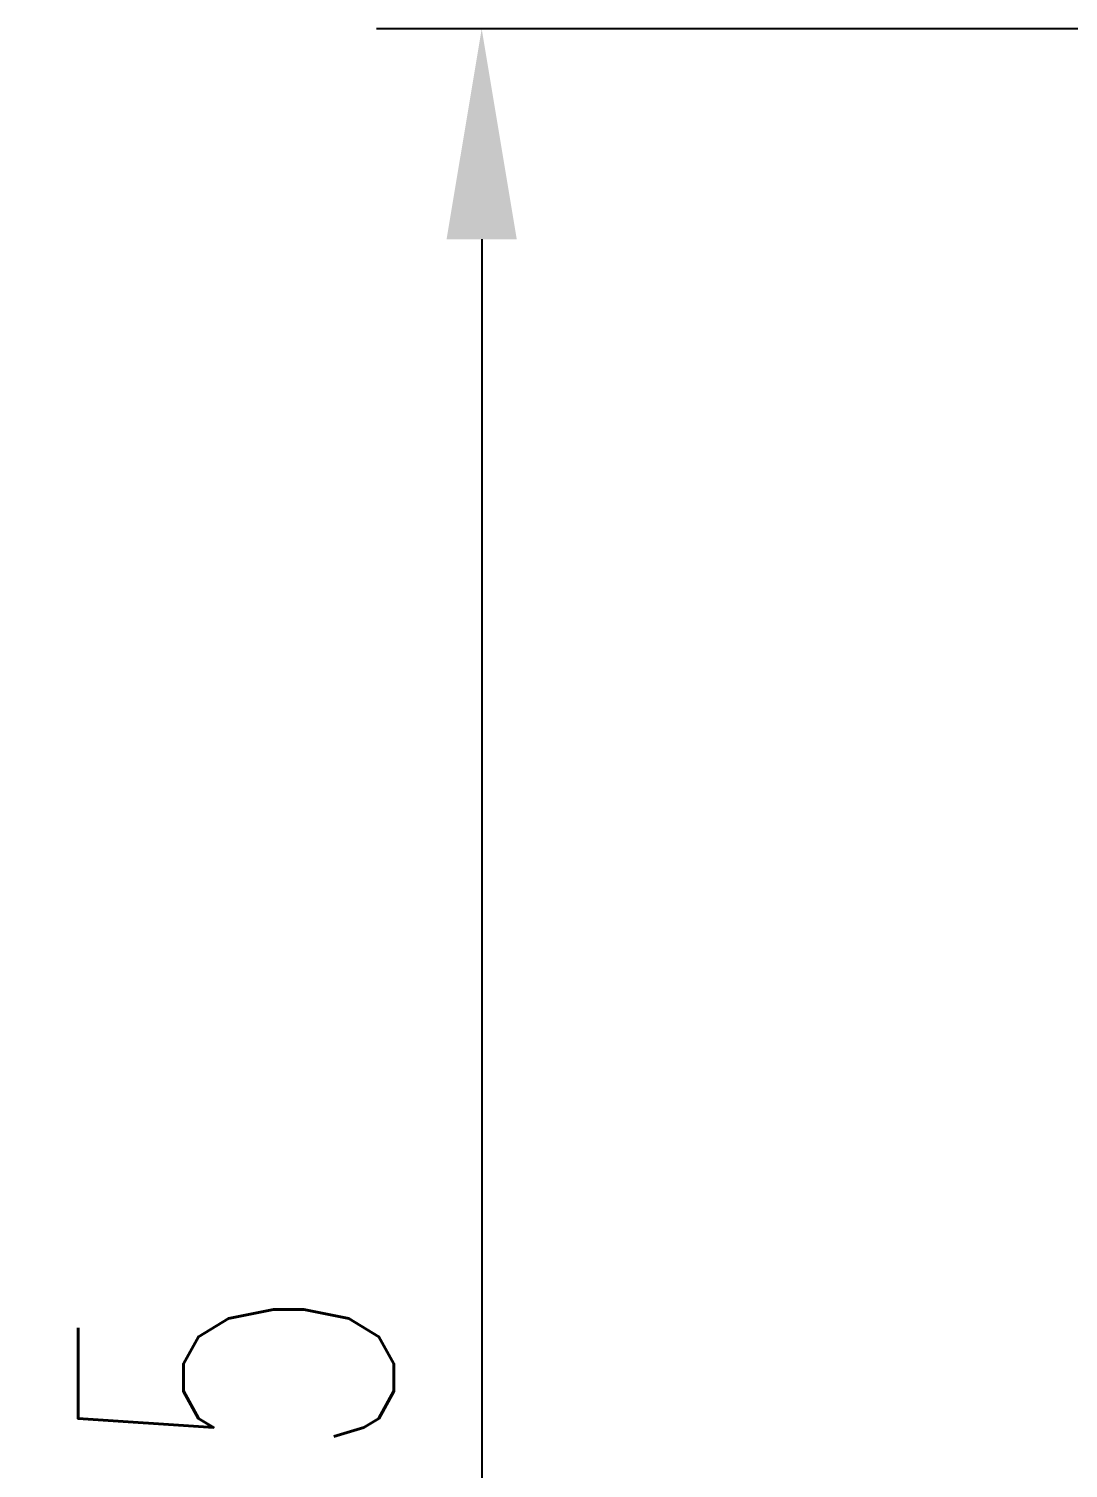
# Model space of a CAD drawing. Extents: x 4438 to 384502, y -178203 to -21188.
# Drawn here: x 381625.8 to 381773.9, y -173470.5 to -173265.3 of the extents above; entities that cross this region are included whole.
import ezdxf

# ---------------------------------------------------------------- set-up
doc = ezdxf.new("R2010")
doc.units = 0
doc.header["$LTSCALE"] = 8
doc.header["$MEASUREMENT"] = 0
doc.layers.get('0').update_dxf_attribs({"linetype": 'CONTINUOUS'})
doc.layers.get('DEFPOINTS').update_dxf_attribs({"linetype": 'CONTINUOUS'})
doc.styles.add('DFT', font='simplex', dxfattribs={"width": 0.67, "bigfont": 'dft'})
doc.dimstyles.new('INTE$0', dxfattribs={"dimscale": 5, "dimtxt": 4, "dimasz": 3, "dimexe": 3, "dimexo": 0, "dimgap": 1, "dimtad": 1, "dimdec": 3, "dimdsep": 46, "dimtxsty": 'DFT', "dimcen": 0, "dimclrd": 3, "dimclre": 3, "dimclrt": 6, "dimadec": 0, "dimazin": 0, "dimtfac": 1, "dimtdec": 3, "dimtix": 1, "dimtmove": 1, "dimatfit": 0, "dimfxl": 1, "dimtolj": 1, "dimtzin": 0, "dimarcsym": 0})

# ---------------------------------------------------------------- blocks, each defined once
blk = doc.blocks.new('*D15')
at = {"color": 3, "lineweight": -2, "transparency": 16777216}
for p, q in [((381951.4, -173265.34), (381675.29, -173265.34)), ((381690.29, -173295.34), (381690.29, -173670.17)), ((381913.05, -173700.17), (381675.29, -173700.17))]:
    blk.add_line(p, q, dxfattribs=at)
at = {"color": 3, "transparency": 16777216}
for points in [[(381685.29, -173295.34), (381695.29, -173295.34), (381690.29, -173265.34)], [(381685.29, -173670.17), (381695.29, -173670.17), (381690.29, -173700.17)]]:
    blk.add_solid(points, dxfattribs=at)
at = {"layer": 'DEFPOINTS', "color": 0, "transparency": 16777216}
for p in [(381951.4, -173265.34), (381690.29, -173700.17), (381913.05, -173700.17)]:
    blk.add_point(p, dxfattribs=at)
at = {"color": 6, "transparency": 16777216, "insert": (381655.29, -173482.75), "char_height": 45, "attachment_point": 5, "rotation": 90, "style": 'DFT'}
blk.add_mtext('\\A1;895', dxfattribs=at)

msp = doc.modelspace()

# ---------------------------------------------------------------- dimensions: what is measured, and where the dimension line sits
at = {"color": 1}
dim = msp.add_linear_dim(base=(381690.289, -173700.169), p1=(381951.396, -173265.337), p2=(381913.048, -173700.169), angle=90, text='895', dimstyle='INTE$0', override={"dimtxt": 9, "dimasz": 6, "dimgap": 2.5, "dimdec": 2, "dimtdec": 2}, dxfattribs=at)
dim.commit()
dim.dimension.update_dxf_attribs({"geometry": '*D15', "text_midpoint": (381655.289, -173482.753)})

doc.saveas('drawing.dxf')
